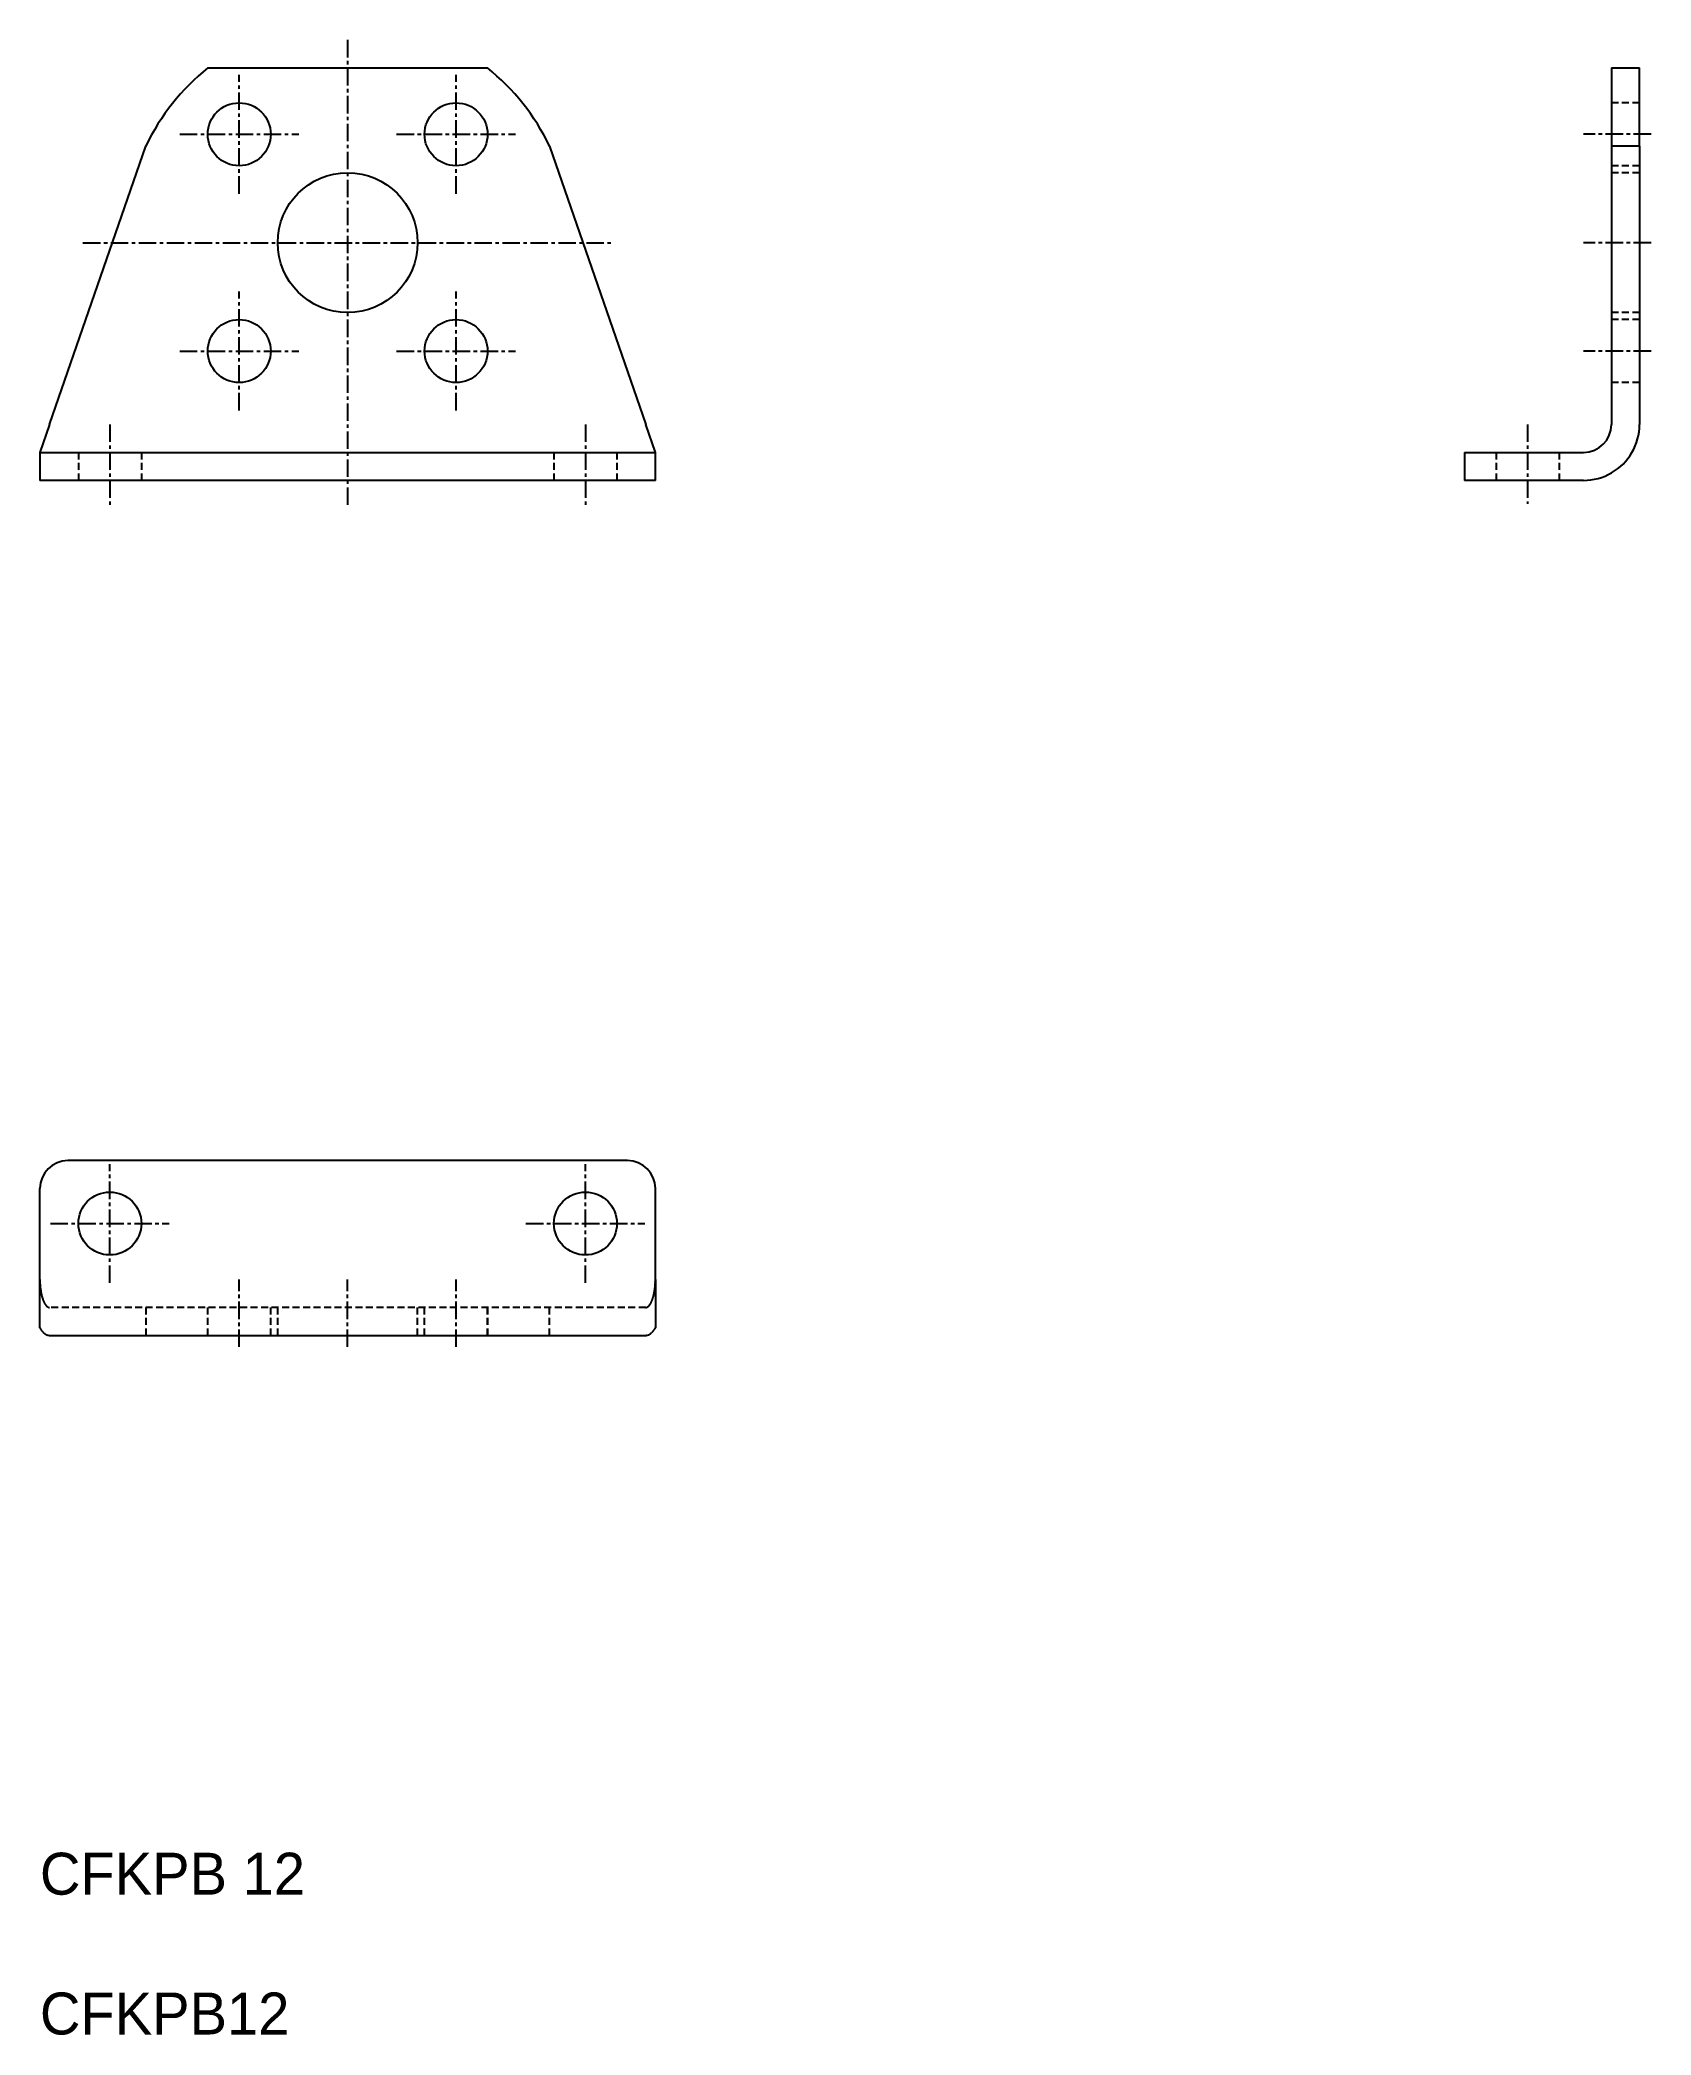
# Model space of a CAD drawing. Extents: x 0 to 115, y 0 to 143.
import ezdxf

# ---------------------------------------------------------------- set-up
doc = ezdxf.new("R2010")
doc.units = 0
doc.linetypes.add('CENTER', pattern=[2, 1.25, -0.25, 0.25, -0.25])
doc.linetypes.add('DASHED', pattern=[0.75, 0.5, -0.25])
doc.layers.get('0').update_dxf_attribs({"linetype": 'CONTINUOUS'})
doc.layers.add('CENTER', color=1, linetype='CENTER')

msp = doc.modelspace()

# ---------------------------------------------------------------- linework, layer by layer
at = {"color": 7, "linetype": 'CONTINUOUS'}
for p, q in [((12.01, 140.65), (31.99, 140.65)), ((112.36, 140.65), (112.36, 135.06)), ((112.36, 140.65), (114.36, 140.65)), ((114.36, 135.06), (114.36, 140.65)), ((0.69, 115.15), (7.57, 135.06)), ((36.43, 135.06), (43.31, 115.15)), ((112.36, 135.06), (112.36, 115.15)), ((114.36, 135.06), (112.36, 135.06)), ((114.36, 135.06), (114.36, 115.15)), ((0.69, 115.15), (0, 113.15)), ((44, 113.15), (43.31, 115.15)), ((0, 113.15), (0, 111.15)), ((0, 113.15), (2, 113.15)), ((2, 113.15), (42, 113.15)), ((42, 113.15), (44, 113.15)), ((44, 111.15), (44, 113.15)), ((101.86, 113.15), (101.86, 111.15)), ((101.86, 113.15), (110.36, 113.15)), ((2, 111.15), (0, 111.15)), ((42, 111.15), (2, 111.15)), ((44, 111.15), (42, 111.15)), ((103.86, 111.15), (101.86, 111.15)), ((110.36, 111.15), (103.86, 111.15)), ((42, 62.5), (2, 62.5)), ((0, 54), (0, 60.5)), ((44, 54), (44, 60.5)), ((0, 50.54), (0, 54)), ((44, 54), (44, 50.54)), ((0.69, 50), (43.31, 50))]:
    msp.add_line(p, q, dxfattribs=at)
at = {"color": 3, "linetype": 'DASHED'}
for p, q in [((114.36, 138.15), (112.36, 138.15)), ((114.36, 133.65), (112.36, 133.65)), ((114.36, 133.15), (112.36, 133.15)), ((114.36, 123.15), (112.36, 123.15)), ((114.36, 122.65), (112.36, 122.65)), ((114.36, 118.15), (112.36, 118.15)), ((2.75, 113.15), (2.75, 111.15)), ((7.25, 113.15), (7.25, 111.15)), ((36.75, 113.15), (36.75, 111.15)), ((41.25, 113.15), (41.25, 111.15)), ((104.11, 113.15), (104.11, 111.15)), ((108.61, 113.15), (108.61, 111.15)), ((43.31, 52), (0.69, 52)), ((7.57, 52), (7.57, 50)), ((12, 50), (12, 52)), ((12.01, 50), (12.01, 52)), ((16.5, 50), (16.5, 52)), ((17, 50), (17, 52)), ((27, 50), (27, 52)), ((27.5, 50), (27.5, 52)), ((31.99, 52), (31.99, 50)), ((32, 50), (32, 52)), ((36.43, 50), (36.43, 52))]:
    msp.add_line(p, q, dxfattribs=at)
at = {"color": 7, "linetype": 'CONTINUOUS'}
for centre, radius in [((14.25, 135.9), 2.25), ((29.75, 135.9), 2.25), ((22, 128.15), 5), ((14.25, 120.4), 2.25), ((29.75, 120.4), 2.25), ((5, 58), 2.25), ((39, 58), 2.25)]:
    msp.add_circle(centre, radius, dxfattribs=at)
for centre, radius, start, end in [((22, 128.15), 16, 128.6248, 154.418), ((22, 128.15), 16, 25.582, 51.3752), ((110.36, 115.15), 2, 270, 360), ((110.36, 115.15), 4, 330, 360), ((110.36, 115.15), 4, 270, 330), ((2, 60.5), 2, 90, 180), ((42, 60.5), 2, 0, 90), ((1.96, 51.71), 2.29, 210.9283, 212.8033), ((1.89, 51.67), 2.2, 212.985, 214.86), ((1.81, 51.63), 2.12, 215.207, 217.082), ((1.73, 51.6), 2.03, 217.6127, 219.4877), ((1.65, 51.57), 1.95, 220.2221, 222.0971), ((1.57, 51.54), 1.87, 223.0563, 224.9313), ((1.49, 51.51), 1.8, 226.1368, 228.0118), ((1.41, 51.48), 1.72, 229.4841, 231.3591), ((1.33, 51.46), 1.66, 233.1169, 234.9919), ((1.24, 51.44), 1.59, 237.0487, 238.9237), ((1.16, 51.42), 1.54, 241.286, 243.161), ((1.08, 51.41), 1.49, 245.8241, 247.6991), ((0.99, 51.4), 1.45, 250.6441, 252.5191), ((0.9, 51.39), 1.42, 255.7102, 257.5852), ((0.82, 51.39), 1.39, 260.9688, 262.8438), ((0.73, 51.38), 1.38, 266.3505, 268.2255), ((43.27, 51.38), 1.38, 271.7745, 273.6495), ((43.18, 51.39), 1.39, 277.1562, 279.0312), ((43.1, 51.39), 1.42, 282.4148, 284.2898), ((43.01, 51.4), 1.45, 287.4809, 289.3559), ((42.92, 51.41), 1.49, 292.3009, 294.1759), ((42.84, 51.42), 1.54, 296.839, 298.714), ((42.76, 51.44), 1.59, 301.0763, 302.9513), ((42.67, 51.46), 1.66, 305.0081, 306.8831), ((42.59, 51.48), 1.72, 308.6409, 310.5159), ((42.51, 51.51), 1.8, 311.9882, 313.8632), ((42.43, 51.54), 1.87, 315.0687, 316.9437), ((42.35, 51.57), 1.95, 317.9029, 319.7779), ((42.27, 51.6), 2.03, 320.5123, 322.3873), ((42.19, 51.63), 2.12, 322.918, 324.793), ((42.11, 51.67), 2.2, 325.14, 327.015), ((42.04, 51.71), 2.29, 327.1967, 329.0717)]:
    msp.add_arc(centre, radius, start, end, dxfattribs=at)
at = {"color": 3, "linetype": 'DASHED'}
for centre, radius, start, end in [((2, 53.94), 2, 178.1598, 183.7848), ((1.98, 53.81), 1.98, 180.121, 185.746), ((1.96, 53.68), 1.95, 182.1331, 187.7581), ((1.92, 53.56), 1.9, 184.2338, 189.8588), ((1.87, 53.44), 1.83, 186.4669, 192.0919), ((1.81, 53.33), 1.75, 188.8857, 194.5107), ((1.74, 53.22), 1.66, 191.5579, 197.1829), ((42.26, 53.22), 1.66, 342.8171, 348.4421), ((42.19, 53.33), 1.75, 345.4893, 351.1143), ((42.13, 53.44), 1.83, 347.9081, 353.5331), ((42.08, 53.56), 1.9, 350.1412, 355.7662), ((42.04, 53.68), 1.95, 352.2419, 357.8669), ((42.02, 53.81), 1.98, 354.254, 359.879), ((42, 53.94), 2, 356.2152, 1.8402), ((1.66, 53.12), 1.55, 194.5729, 200.1979), ((1.57, 53.03), 1.44, 198.0519, 203.6769), ((1.47, 52.95), 1.31, 202.1632, 207.7882), ((1.36, 52.88), 1.19, 207.1448, 212.7698), ((1.25, 52.82), 1.06, 213.332, 218.957), ((1.13, 52.77), 0.937, 221.1813, 226.8063), ((1.01, 52.73), 0.828, 231.2419, 236.8669), ((0.88, 52.71), 0.744, 243.9491, 249.5741), ((0.76, 52.69), 0.697, 259.0938, 264.7188), ((43.24, 52.69), 0.697, 275.2812, 280.9062), ((43.12, 52.71), 0.744, 290.4259, 296.0509), ((42.99, 52.73), 0.828, 303.1331, 308.7581), ((42.87, 52.77), 0.937, 313.1937, 318.8187), ((42.75, 52.82), 1.06, 321.043, 326.668), ((42.64, 52.88), 1.19, 327.2302, 332.8552), ((42.53, 52.95), 1.31, 332.2118, 337.8368), ((42.43, 53.03), 1.44, 336.3231, 341.9481), ((42.34, 53.12), 1.55, 339.8021, 345.4271)]:
    msp.add_arc(centre, radius, start, end, dxfattribs=at)
at = {"layer": 'CENTER', "color": 1, "linetype": 'CENTER'}
for p, q in [((22, 142.65), (22, 109.15)), ((14.25, 131.65), (14.25, 140.15)), ((29.75, 131.65), (29.75, 140.15)), ((10, 135.9), (18.5, 135.9)), ((25.5, 135.9), (34, 135.9)), ((115.19, 135.9), (110.36, 135.9)), ((3.07, 128.15), (40.93, 128.15)), ((115.19, 128.15), (110.36, 128.15)), ((14.25, 116.15), (14.25, 124.65)), ((29.75, 116.15), (29.75, 124.65)), ((10, 120.4), (18.5, 120.4)), ((25.5, 120.4), (34, 120.4)), ((115.19, 120.4), (110.36, 120.4)), ((5, 115.15), (5, 109.15)), ((39, 115.15), (39, 109.15)), ((106.36, 115.15), (106.36, 109.48)), ((5, 53.75), (5, 62.25)), ((39, 53.75), (39, 62.25)), ((0.75, 58), (9.25, 58)), ((34.75, 58), (43.25, 58)), ((14.25, 49.17), (14.25, 54)), ((22, 49.17), (22, 54)), ((29.75, 49.17), (29.75, 54))]:
    msp.add_line(p, q, dxfattribs=at)

# ---------------------------------------------------------------- texts
for s, p in [('CFKPB 12', (0, 10)), ('CFKPB12', (0, 0))]:
    msp.add_text(s, height=3).set_placement(p)

doc.saveas('drawing.dxf')
